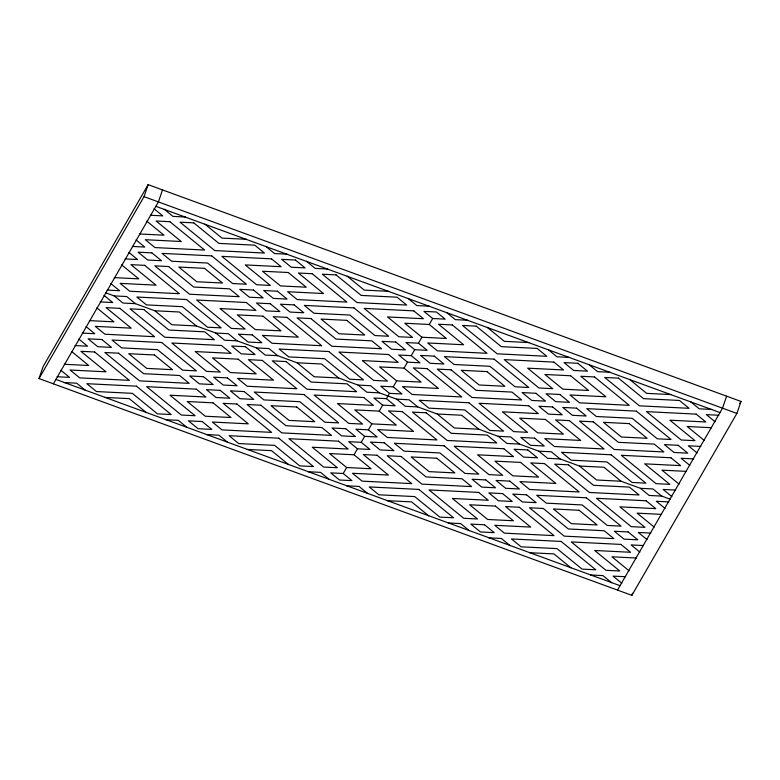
<?xml version="1.0" encoding="UTF-8"?>
<svg xmlns="http://www.w3.org/2000/svg" width="780" height="780" viewBox="0 0 780 780"><rect width="100%" height="100%" fill="white"/><g stroke="black" fill="none" stroke-linecap="round" stroke-linejoin="round"><path stroke-width="1.17" d="M39 378.573L43.105 366.581L148.132 184.655L741 401.427L736.895 413.419L631.868 595.345L39 378.573L144.027 196.657L148.132 184.655M162.503 189.91L158.408 201.913L53.371 383.828M631.868 595.345L632.609 593.161M726.629 396.172L722.524 408.164L617.497 590.09M343.21 473.489L351.936 480.616L339.456 480.002L330.72 472.865L343.21 473.489L346.651 467.522L371.104 468.741L354.013 454.779L329.56 453.56L346.651 467.522M354.013 454.779L357.454 448.812L369.944 449.436L361.218 442.309L348.728 441.685L357.454 448.812M361.218 442.309L364.66 436.342L377.14 436.966L368.413 429.829L355.924 429.205L364.66 436.342M368.413 429.829L371.855 423.872L396.308 425.09L379.216 411.119L354.764 409.9L371.855 423.872M379.216 411.119L382.658 405.161L395.148 405.785L386.422 398.648L373.932 398.024L382.658 405.161M386.422 398.648L389.483 393.344L401.963 393.968L393.237 386.841L380.747 386.217L389.483 393.344M393.237 386.841L396.679 380.874L421.132 382.093L404.04 368.131L379.587 366.902L396.679 380.874M404.04 368.131L407.482 362.164L419.971 362.788L411.245 355.651L398.755 355.027L407.482 362.164M411.245 355.651L414.687 349.694L427.167 350.317L418.441 343.18L405.951 342.556L414.687 349.694M418.441 343.18L421.882 337.223L446.335 338.442L429.244 324.47L404.791 323.252L421.882 337.223M429.244 324.47L432.685 318.513L445.175 319.137L436.449 312L423.959 311.376L432.685 318.513M739.781 403.533L741 401.427M150.296 215.261L162.786 215.884L154.06 208.748M185.445 217.016L172.955 216.391L164.229 209.255M139.493 233.971L163.946 235.189L146.855 221.218M246.422 239.304L221.968 238.085L204.877 224.123M132.298 246.441L144.787 247.065L136.051 239.928M287.069 254.173L274.579 253.549L265.853 246.412M125.093 258.911L137.582 259.535L128.856 252.408M327.717 269.032L315.227 268.408L306.501 261.281M114.289 277.622L138.743 278.85L121.651 264.878M388.694 291.33L364.24 290.111L347.149 276.139M107.094 290.101L119.584 290.726L110.848 283.589M429.341 306.189L416.851 305.565L408.115 298.428M105.563 292.753L114.202 295.903L126.691 296.527L135.418 303.664L154.849 310.772L179.303 311.99L196.394 325.962L215.826 333.06L228.306 333.684L237.042 340.821L256.474 347.929L268.954 348.553L277.69 355.68L297.122 362.788L321.575 364.006L338.656 377.978L358.088 385.086L370.578 385.71L379.314 392.837L396.591 399.155L409.071 399.779L417.807 406.916L437.239 414.024L461.682 415.243L478.774 429.205L498.206 436.312L510.695 436.936L519.422 444.073L538.853 451.171L551.343 451.796L560.079 458.933L579.511 466.04L603.954 467.259L621.046 481.231L640.477 488.329L652.967 488.953L661.693 496.09L670.332 499.249M100.269 301.909L112.759 302.533L104.032 295.396M135.418 303.664L122.928 303.04L114.202 295.903M467.834 320.268L455.344 319.644L446.618 312.507M89.466 320.619L113.919 321.838L96.827 307.876M196.394 325.962L171.941 324.733L154.849 310.772M528.801 342.556L504.358 341.338L487.266 327.366M82.27 333.089L94.76 333.713L86.024 326.586M237.042 340.821L224.552 340.197L215.826 333.06M569.449 357.425L556.969 356.801L548.233 349.664M75.065 345.569L87.555 346.193L78.829 339.056M277.69 355.68L265.2 355.056L256.474 347.929M610.106 372.284L597.617 371.66L588.88 364.523M64.262 364.279L88.715 365.498L71.623 351.526M338.656 377.978L314.213 376.76L297.122 362.788M671.073 394.573L646.63 393.354L629.538 379.392M57.067 376.75L69.556 377.374L60.821 370.237M379.314 392.837L366.824 392.213L358.088 385.086M711.721 409.441L699.241 408.817L690.505 401.68M64.174 382.561L76.664 383.185L85.391 390.312M718.828 415.252L706.349 414.628L715.075 421.756M417.807 406.916L405.317 406.292L396.591 399.155M104.822 397.42L129.275 398.639L146.367 412.61M711.633 427.723L687.18 426.504L704.272 440.466M478.774 429.205L454.331 427.986L437.239 414.024M165.799 419.718L178.279 420.332L187.015 427.469M700.83 446.433L688.34 445.809L697.067 452.946M519.422 444.073L506.942 443.45L498.206 436.312M206.447 434.577L218.926 435.201L227.662 442.338M693.625 458.903L681.135 458.279L689.871 465.416M560.079 458.933L547.589 458.308L538.853 451.171M247.094 449.436L271.547 450.655L288.629 464.627M686.429 471.373L661.976 470.155L679.068 484.127M621.046 481.231L596.602 480.002L579.511 466.04M308.061 471.734L320.551 472.358L329.287 479.485M675.626 490.084L663.136 489.46L671.863 496.597M661.693 496.09L649.213 495.466L640.477 488.329M346.554 485.803L359.044 486.427L367.78 493.565M668.801 501.901L656.321 501.277L665.048 508.414M387.212 500.672L411.655 501.891L428.747 515.863M661.606 514.371L637.153 513.152L654.245 527.114M448.178 522.961L460.668 523.585L469.394 530.722M650.803 533.081L638.313 532.457L647.039 539.594M488.826 537.829L501.316 538.453L510.052 545.581M643.597 545.551L631.108 544.928L639.844 552.065M529.483 552.688L553.927 553.907L571.018 567.879M636.402 558.032L611.949 556.803L629.041 570.775M590.45 574.977L602.94 575.601L611.666 582.738M625.599 576.732L613.109 576.118L621.835 583.245M144.027 196.657L736.895 413.419M155.854 206.32L719.979 412.581M55.916 379.421L620.042 585.683M169.894 221.695L156.136 221.003L181.223 241.507L145.333 239.714L154.957 247.572L204.594 250.048L169.894 221.695M193.82 222.885L180.063 222.202L214.763 250.565L264.41 253.042L254.797 245.183L218.907 243.389L193.82 222.885M151.895 252.876L138.138 252.184L147.751 260.042L161.509 260.735L151.895 252.876M211.702 255.859L162.064 253.383L171.678 261.241L207.568 263.035L232.655 283.54L246.402 284.222L211.702 255.859M271.518 258.853L221.871 256.366L256.571 284.729L270.328 285.421L245.242 264.917L281.131 266.711L271.518 258.853M295.444 260.042L281.687 259.36L291.301 267.218L305.058 267.901L295.444 260.042M144.69 265.346L130.933 264.664L156.019 285.158L120.13 283.374L129.743 291.232L179.39 293.709L144.69 265.346M168.617 266.546L154.859 265.853L189.559 294.216L239.207 296.692L229.593 288.834L193.703 287.04L168.617 266.546M204.506 268.34L178.786 267.052L196.765 281.746L222.485 283.023L204.506 268.34M288.239 272.512L262.519 271.235L280.498 285.928L306.218 287.206L288.239 272.512M312.166 273.712L298.409 273.019L323.495 293.524L287.606 291.73L297.219 299.588L346.866 302.075L312.166 273.712M336.092 274.901L322.335 274.219L357.035 302.581L406.682 305.058L397.069 297.2L361.179 295.406L336.092 274.901M253.51 290.033L239.752 289.341L249.376 297.2L263.133 297.892L253.51 290.033M277.436 291.223L263.679 290.54L273.302 298.399L287.06 299.081L277.436 291.223M186.498 299.52L136.851 297.034L146.474 304.902L182.364 306.686L207.441 327.19L221.198 327.883L186.498 299.52M246.314 302.503L196.667 300.027L231.368 328.39L245.125 329.072L220.038 308.568L255.928 310.362L246.314 302.503M270.241 303.703L256.483 303.01L266.097 310.869L279.854 311.561L270.241 303.703M294.167 304.892L280.41 304.21L290.023 312.068L303.781 312.751L294.167 304.892M353.974 307.885L304.327 305.399L313.95 313.258L349.84 315.052L374.917 335.556L388.674 336.238L353.974 307.885M413.79 310.869L364.143 308.392L398.843 336.745L412.601 337.438L387.514 316.933L423.404 318.727L413.79 310.869M119.867 308.344L106.109 307.651L131.196 328.156L95.306 326.362L104.93 334.22L154.567 336.706L119.867 308.344M143.793 309.533L130.036 308.851L164.736 337.214L214.383 339.69L204.769 331.831L168.88 330.037L143.793 309.533M452.283 324.938L438.526 324.256L463.613 344.76L427.723 342.966L437.336 350.825L486.983 353.301L452.283 324.938M476.209 326.137L462.452 325.445L497.152 353.808L546.8 356.294L537.176 348.426L501.296 346.642L476.209 326.137M263.035 316.173L237.315 314.886L255.294 329.579L281.014 330.866L263.035 316.173M286.962 317.363L273.205 316.68L298.291 337.184L262.402 335.39L272.015 343.249L321.662 345.725L286.962 317.363M310.889 318.562L297.131 317.879L331.831 346.232L381.478 348.719L371.865 340.86L335.975 339.066L310.889 318.562M346.778 320.356L321.058 319.069L339.037 333.762L364.757 335.049L346.778 320.356M252.232 334.883L238.475 334.191L248.099 342.049L261.856 342.742L252.232 334.883M395.782 342.049L382.024 341.367L391.648 349.226L405.405 349.908L395.782 342.049M101.868 339.524L88.111 338.842L97.724 346.7L111.481 347.383L101.868 339.524M161.674 342.508L112.037 340.031L121.651 347.89L157.541 349.684L182.618 370.188L196.375 370.87L161.674 342.508M221.491 345.501L171.844 343.015L206.544 371.377L220.301 372.07L195.214 351.565L231.104 353.36L221.491 345.501M245.417 346.69L231.66 346.008L241.274 353.866L255.031 354.549L245.417 346.69M434.275 356.128L420.517 355.436L430.141 363.295L443.898 363.987L434.275 356.128M494.091 359.112L444.444 356.635L454.067 364.494L489.947 366.288L515.034 386.782L528.791 387.475L494.091 359.112M553.907 362.096L504.26 359.619L538.96 387.982L552.718 388.664L527.631 368.17L563.521 369.954L553.907 362.096M577.834 363.295L564.076 362.602L573.69 370.461L587.447 371.153L577.834 363.295M328.77 351.536L279.123 349.06L288.746 356.918L324.626 358.712L349.713 379.207L363.47 379.899L328.77 351.536M388.586 354.52L338.939 352.043L373.639 380.406L387.397 381.089L362.31 360.594L398.2 362.378L388.586 354.52M94.663 351.994L80.906 351.312L105.992 371.816L70.103 370.022L79.716 377.881L129.363 380.357L94.663 351.994M118.589 353.194L104.832 352.502L139.532 380.864L189.179 383.341L179.566 375.482L143.676 373.698L118.589 353.194M154.479 354.988L128.758 353.701L146.737 368.394L172.458 369.681L154.479 354.988M238.212 359.171L212.492 357.883L230.47 372.577L256.191 373.864L238.212 359.171M262.139 360.36L248.381 359.677L273.468 380.172L237.578 378.388L247.192 386.246L296.839 388.723L262.139 360.36M286.065 361.559L272.308 360.867L307.008 389.23L356.655 391.706L347.041 383.848L311.152 382.054L286.065 361.559M427.079 368.599L413.322 367.906L438.409 388.411L402.519 386.617L412.132 394.475L461.779 396.962L427.079 368.599M451.006 369.788L437.248 369.106L471.949 397.469L521.596 399.945L511.973 392.087L476.092 390.293L451.006 369.788M486.886 371.582L461.175 370.305L479.144 384.988L504.865 386.276L486.886 371.582M570.629 375.765L544.908 374.478L562.887 389.171L588.608 390.458L570.629 375.765M594.555 376.964L580.798 376.272L605.885 396.776L569.995 394.982L579.608 402.841L629.255 405.317L594.555 376.964M618.481 378.154L604.724 377.471L639.425 405.834L689.072 408.31L679.448 400.452L643.568 398.658L618.481 378.154M203.482 376.681L189.725 375.999L199.349 383.857L213.106 384.54L203.482 376.681M227.409 377.881L213.652 377.188L223.275 385.047L237.032 385.739L227.409 377.881M535.899 393.286L522.142 392.594L531.765 400.452L545.522 401.144L535.899 393.286M559.825 394.475L546.068 393.793L555.682 401.651L569.439 402.334L559.825 394.475M136.471 386.168L86.824 383.692L96.447 391.55L132.337 393.344L157.414 413.839L171.171 414.531L136.471 386.168M196.287 389.152L146.64 386.675L181.34 415.038L195.097 415.72L170.011 395.226L205.9 397.01L196.287 389.152M220.214 390.351L206.456 389.659L216.07 397.517L229.827 398.209L220.214 390.351M244.14 391.54L230.383 390.858L239.996 398.716L253.753 399.399L244.14 391.54M303.947 394.534L254.299 392.048L263.923 399.906L299.812 401.7L324.889 422.204L338.647 422.887L303.947 394.534M363.763 397.517L314.116 395.041L348.816 423.404L362.573 424.086L337.486 403.582L373.376 405.376L363.763 397.517M468.887 402.763L419.24 400.286L428.863 408.145L464.744 409.939L489.83 430.443L503.587 431.125L468.887 402.763M528.703 405.756L479.056 403.279L513.757 431.632L527.514 432.325L502.427 411.82L538.317 413.615L528.703 405.756M552.63 406.945L538.873 406.263L548.486 414.122L562.243 414.804L552.63 406.945M576.547 408.145L562.789 407.452L572.413 415.311L586.17 416.003L576.547 408.145M636.363 411.128L586.716 408.652L596.339 416.51L632.219 418.304L657.306 438.808L671.063 439.491L636.363 411.128M696.179 414.122L646.532 411.635L681.233 439.998L694.99 440.69L669.903 420.186L705.793 421.98L696.179 414.122M402.256 411.596L388.498 410.904L413.585 431.408L377.695 429.614L387.309 437.473L436.956 439.949L402.256 411.596M426.182 412.786L412.425 412.103L447.125 440.456L496.772 442.942L487.149 435.084L451.269 433.29L426.182 412.786M213.008 402.821L187.288 401.534L205.267 416.227L230.987 417.514L213.008 402.821M236.935 404.02L223.178 403.328L248.264 423.832L212.374 422.038L221.988 429.897L271.635 432.373L236.935 404.02M260.861 405.21L247.104 404.527L281.804 432.88L331.451 435.367L321.838 427.508L285.948 425.714L260.861 405.21M296.751 407.004L271.031 405.717L289.01 420.41L314.73 421.697L296.751 407.004M545.425 419.425L519.704 418.139L537.683 432.832L563.404 434.119L545.425 419.425M569.351 420.615L555.594 419.933L580.681 440.427L544.791 438.643L554.404 446.501L604.051 448.978L569.351 420.615M593.278 421.814L579.52 421.122L614.221 449.485L663.868 451.961L654.245 444.103L618.365 442.309L593.278 421.814M629.158 423.608L603.447 422.321L621.416 437.014L647.137 438.292L629.158 423.608M202.205 421.531L188.448 420.849L198.071 428.707L211.828 429.39L202.205 421.531M345.755 428.698L331.997 428.015L341.62 435.874L355.378 436.556L345.755 428.698M534.622 438.136L520.865 437.444L530.478 445.302L544.235 445.994L534.622 438.136M678.171 445.302L664.414 444.61L674.027 452.468L687.784 453.16L678.171 445.302M384.248 442.777L370.49 442.084L380.113 449.943L393.871 450.635L384.248 442.777M444.064 445.76L394.417 443.284L404.04 451.142L439.92 452.936L465.007 473.431L478.764 474.123L444.064 445.76M503.88 448.744L454.233 446.267L488.933 474.63L502.691 475.312L477.604 454.818L513.493 456.612L503.88 448.744M527.807 449.943L514.049 449.26L523.663 457.119L537.42 457.802L527.807 449.943M278.743 438.185L229.096 435.708L238.719 443.566L274.599 445.36L299.686 465.865L313.443 466.547L278.743 438.185M338.559 441.178L288.912 438.691L323.612 467.054L337.369 467.747L312.283 447.242L348.173 449.036L338.559 441.178M611.159 454.789L561.512 452.302L571.126 460.171L607.015 461.955L632.102 482.459L645.859 483.151L611.159 454.789M670.975 457.772L621.328 455.296L656.029 483.659L669.786 484.341L644.699 463.837L680.589 465.631L670.975 457.772M377.052 455.247L363.295 454.565L388.381 475.059L352.492 473.275L362.105 481.133L411.752 483.61L377.052 455.247M400.978 456.446L387.221 455.754L421.921 484.117L471.569 486.593L461.945 478.735L426.065 476.941L400.978 456.446M436.858 458.231L411.148 456.953L429.117 471.647L454.837 472.924L436.858 458.231M520.601 462.413L494.881 461.136L512.86 475.829L538.58 477.106L520.601 462.413M544.528 463.613L530.77 462.92L555.857 483.424L519.967 481.63L529.581 489.489L579.228 491.975L544.528 463.613M568.454 464.802L554.697 464.119L589.397 492.482L639.044 494.959L629.421 487.1L593.541 485.306L568.454 464.802M485.872 479.934L472.115 479.242L481.738 487.1L495.495 487.793L485.872 479.934M509.798 481.123L496.041 480.441L505.654 488.299L519.412 488.982L509.798 481.123M418.86 489.421L369.213 486.935L378.827 494.793L414.716 496.587L439.803 517.091L453.56 517.774L418.86 489.421M478.676 492.404L429.029 489.928L463.729 518.281L477.487 518.973L452.4 498.469L488.29 500.263L478.676 492.404M502.603 493.594L488.845 492.911L498.459 500.77L512.216 501.462L502.603 493.594M526.519 494.793L512.762 494.11L522.385 501.969L536.143 502.651L526.519 494.793M586.336 497.776L536.689 495.3L546.312 503.158L582.192 504.952L607.279 525.457L621.036 526.139L586.336 497.776M646.152 500.77L596.505 498.284L631.205 526.646L644.962 527.338L619.876 506.834L655.765 508.628L646.152 500.77M495.398 506.074L469.677 504.787L487.656 519.48L513.376 520.767L495.398 506.074M519.324 507.263L505.567 506.581L530.654 527.085L494.764 525.291L504.377 533.149L554.024 535.626L519.324 507.263M543.25 508.462L529.493 507.77L564.193 536.133L613.841 538.609L604.217 530.751L568.337 528.967L543.25 508.462M579.13 510.257L553.42 508.969L571.389 523.663L597.109 524.95L579.13 510.257M484.594 524.784L470.837 524.092L480.451 531.95L494.208 532.642L484.594 524.784M628.144 531.95L614.386 531.258L624 539.126L637.757 539.809L628.144 531.95M561.132 541.437L511.485 538.96L521.099 546.819L556.988 548.603L582.075 569.108L595.832 569.8L561.132 541.437M620.948 544.42L571.301 541.944L606.001 570.307L619.759 570.989L594.672 550.485L630.562 552.279L620.948 544.42"/></g></svg>
